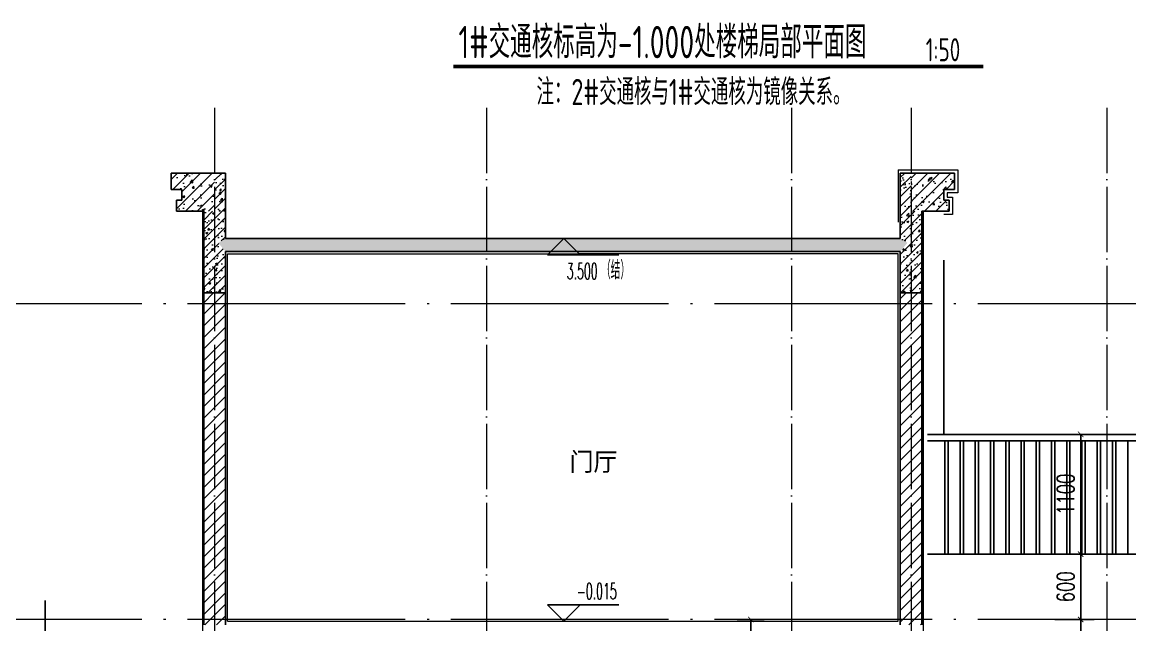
# Model space of a CAD drawing. Extents: x -812054 to 22247, y -644080 to 1003627.
# Drawn here: x -141389 to -131211, y -148053 to -142516 of the extents above; entities that cross this region are included whole.
import ezdxf

# ---------------------------------------------------------------- set-up
doc = ezdxf.new("R2010")
doc.units = 0
doc.header["$LTSCALE"] = 1000
doc.linetypes.add('DOTE', pattern=[2.42, 2, -0.2, 0.02, -0.2])
doc.layers.get('0').update_dxf_attribs({"linetype": 'CONTINUOUS'})
doc.layers.get('DEFPOINTS').update_dxf_attribs({"linetype": 'CONTINUOUS'})
for name, color, linetype in [('DIM_ELEV', 3, 'CONTINUOUS'), ('DIM_SYMB', 3, 'CONTINUOUS'), ('PUB_TEXT', 2, 'CONTINUOUS'), ('Stair-栏杆', 142, 'CONTINUOUS'), ('WALL', 5, 'CONTINUOUS'), ('尺寸标注', 86, 'CONTINUOUS'), ('看线', 251, 'CONTINUOUS')]:
    doc.layers.add(name, color=color, linetype=linetype)
for name, color, linetype, lineweight in [('DOTE', 19, 'DOTE', 9), ('PUB_HATCH', 8, 'CONTINUOUS', 9), ('内粉刷', 37, 'CONTINUOUS', 9)]:
    doc.layers.add(name, color=color, linetype=linetype, lineweight=lineweight)
doc.styles.add('_TCH_DIM', font='SIMPLEX.shx', dxfattribs={"width": 0.7, "bigfont": 'GBCBIG.shx'})
doc.styles.add('_TCH_DIM_T3', font='SIMPLEX', dxfattribs={"width": 0.705882, "bigfont": 'GBCBIG'})
doc.styles.add('TSSD_REIN', font='tssdeng.shx', dxfattribs={"width": 0.7, "height": 300, "bigfont": 'tssdchn.shx'})
doc.dimstyles.new('_TCH_ARCH&&50', dxfattribs={"dimtxt": 157.5, "dimasz": 50, "dimexe": 125, "dimexo": 150, "dimgap": 58.75, "dimtad": 1, "dimdec": 0, "dimzin": 0, "dimdsep": 46, "dimtxsty": '_TCH_DIM_T3', "dimblk": 'ARCHTICK', "dimcen": 0.09, "dimclrt": 7, "dimazin": 0, "dimtfac": 1, "dimtdec": 0, "dimtix": 1, "dimtmove": 2, "dimatfit": 3, "dimldrblk": 'ARCHTICK', "dimfxl": 1, "dimtolj": 1, "dimtzin": 0, "dimarcsym": 0})
pattern_1 = [(45, (-547608.875, -111640.08), (-53.03303, 53.03303), [])]
pattern_2 = [(45, (-547608.875, -111693.935), (-53.033009, 53.033009), []), (50, (-547608.87, -111693.93), (215.178055, -18.82564), [22.5, -247.5]), (355, (-547608.87, -111693.93), (-41.6254, 225.65764), [18, -198]), (100.4514, (-547590.94, -111695.5), (173.55281, 206.83186), [19.12206, -210.34263]), (46.1842, (-547608.87, -111633.93), (320.17231, -49.6557), [33.75, -371.25]), (96.6356, (-547582.2, -111638.07), (280.3988, 292.23536), [28.68309, -315.5139]), (351.1842, (-547608.87, -111633.93), (280.39858, 292.23558), [27, -297]), (21, (-547578.87, -111648.93), (179.072116, -120.78567), [22.5, -247.5]), (326, (-547578.87, -111648.93), (72.9946, 217.54501), [18, -198]), (71.4514, (-547563.95, -111659), (252.06679, 96.75915), [19.12206, -210.34263]), (37.5, (-547608.875, -111693.935), (3.647957, 99.868156), [0, -195.6, 0, -201, 0, -198.75]), (7.5, (-547608.87, -111693.93), (78.92086, 118.323514), [0, -114.6, 0, -191.1, 0, -75.75]), (327.5, (-547675.775, -111693.935), (160.146731, -6.766462), [0, -75, 0, -234, 0, -310.5]), (317.5, (-547705.77, -111693.93), (174.95585, 30.031495), [0, -97.5, 0, -155.4, 0, -220.5])]
pattern_3 = [(45, (-547608.875, -111693.935), (-44.194174, 44.194174), []), (50, (-547608.87, -111693.93), (179.315046, -15.688034), [18.75, -206.25]), (355, (-547608.87, -111693.93), (-34.68783, 188.04803), [15, -165]), (100.4514, (-547593.93, -111695.24), (144.627345, 172.359886), [15.93505, -175.28553]), (46.1842, (-547608.87, -111643.93), (266.81026, -41.37975), [28.125, -309.375]), (96.6356, (-547586.64, -111647.38), (233.66568, 243.52947), [23.90257, -262.92825]), (351.1842, (-547608.87, -111643.93), (233.66549, 243.52965), [22.5, -247.5]), (21, (-547583.87, -111656.43), (149.226763, -100.654723), [18.75, -206.25]), (326, (-547583.87, -111656.43), (60.82883, 181.28751), [15, -165]), (71.4514, (-547571.44, -111664.82), (210.05566, 80.632624), [15.93505, -175.28553]), (37.5, (-547608.875, -111693.935), (3.039964, 83.223463), [0, -163, 0, -167.5, 0, -165.625]), (7.5, (-547608.875, -111693.935), (65.767384, 98.602928), [0, -95.5, 0, -159.25, 0, -63.125]), (327.5, (-547664.625, -111693.935), (133.455609, -5.638718), [0, -62.5, 0, -195, 0, -258.75]), (317.5, (-547689.62, -111693.93), (145.796542, 25.026246), [0, -81.25, 0, -129.5, 0, -183.75])]

# ---------------------------------------------------------------- blocks, each defined once
blk = doc.blocks.new('_ArchTick')
at = {"color": 0, "linetype": 'ByBlock', "const_width": 0.15}
blk.add_lwpolyline([(-0.5, -0.5), (0.5, 0.5)], dxfattribs=at)
blk = doc.blocks.new('*D1076')
at = {"layer": 'DEFPOINTS', "color": 0, "transparency": 16777216}
for p in [(-132049, -146303), (-131663, -146303), (-132049, -147403)]:
    blk.add_point(p, dxfattribs=at)
at = {"layer": '尺寸标注', "color": 0, "lineweight": -2, "transparency": 16777216}
for p, q in [((-131899, -146303), (-131538, -146303)), ((-131663, -147403), (-131663, -146303)), ((-131899, -147403), (-131538, -147403))]:
    blk.add_line(p, q, dxfattribs=at)
at = {"layer": '尺寸标注', "color": 0, "lineweight": -2, "transparency": 16777216, "xscale": 50, "yscale": 50, "zscale": 50}
for p, rotation in [((-131663, -146303), 90), ((-131663, -147403), 270)]:
    blk.add_blockref('_ArchTick', p, dxfattribs=dict(at, rotation=rotation))
at = {"layer": '尺寸标注', "color": 7, "transparency": 16777216, "insert": (-131801, -146853), "char_height": 157.5, "attachment_point": 5, "rotation": 90, "style": '_TCH_DIM_T3'}
blk.add_mtext('\\A1;1100', dxfattribs=at)
blk = doc.blocks.new('*D1077')
at = {"layer": 'DEFPOINTS', "color": 0, "transparency": 16777216}
for p in [(-132049, -147403), (-131663, -147403), (-132049, -148003)]:
    blk.add_point(p, dxfattribs=at)
at = {"layer": '尺寸标注', "color": 0, "lineweight": -2, "transparency": 16777216}
for p, q in [((-131899, -147403), (-131538, -147403)), ((-131663, -148003), (-131663, -147403)), ((-131899, -148003), (-131538, -148003))]:
    blk.add_line(p, q, dxfattribs=at)
at = {"layer": '尺寸标注', "color": 0, "lineweight": -2, "transparency": 16777216, "xscale": 50, "yscale": 50, "zscale": 50}
for p, rotation in [((-131663, -147403), 90), ((-131663, -148003), 270)]:
    blk.add_blockref('_ArchTick', p, dxfattribs=dict(at, rotation=rotation))
at = {"layer": '尺寸标注', "color": 7, "transparency": 16777216, "insert": (-131801, -147703), "char_height": 157.5, "attachment_point": 5, "rotation": 90, "style": '_TCH_DIM_T3'}
blk.add_mtext('\\A1;600', dxfattribs=at)
blk = doc.blocks.new('*D1105')
at = {"layer": 'DEFPOINTS', "color": 0, "transparency": 16777216}
for p in [(-132049, -148003), (-131663, -148003), (-132049, -151153)]:
    blk.add_point(p, dxfattribs=at)
at = {"layer": '尺寸标注', "color": 0, "lineweight": -2, "transparency": 16777216}
for p, q in [((-131899, -148003), (-131538, -148003)), ((-131663, -151153), (-131663, -148003)), ((-131899, -151153), (-131538, -151153))]:
    blk.add_line(p, q, dxfattribs=at)
at = {"layer": '尺寸标注', "color": 0, "lineweight": -2, "transparency": 16777216, "xscale": 50, "yscale": 50, "zscale": 50}
for p, rotation in [((-131663, -148003), 90), ((-131663, -151153), 270)]:
    blk.add_blockref('_ArchTick', p, dxfattribs=dict(at, rotation=rotation))
at = {"layer": '尺寸标注', "color": 7, "transparency": 16777216, "insert": (-131801, -148868), "char_height": 157.5, "attachment_point": 5, "rotation": 90, "style": '_TCH_DIM_T3'}
blk.add_mtext('\\A1;175X18=3150', dxfattribs=at)
blk = doc.blocks.new('*D1107')
at = {"layer": 'DEFPOINTS', "color": 0, "transparency": 16777216}
for p in [(-134694, -148003), (-134421, -148003), (-134421, -149023)]:
    blk.add_point(p, dxfattribs=at)
at = {"layer": '尺寸标注', "color": 0, "lineweight": -2, "transparency": 16777216}
for p, q in [((-134571, -148003), (-134819, -148003)), ((-134694, -149023), (-134694, -148003)), ((-134571, -149023), (-134819, -149023))]:
    blk.add_line(p, q, dxfattribs=at)
at = {"layer": '尺寸标注', "color": 0, "lineweight": -2, "transparency": 16777216, "xscale": 50, "yscale": 50, "zscale": 50}
for p, rotation in [((-134694, -148003), 90), ((-134694, -149023), 270)]:
    blk.add_blockref('_ArchTick', p, dxfattribs=dict(at, rotation=rotation))
at = {"layer": '尺寸标注', "color": 7, "transparency": 16777216, "insert": (-134832, -148513), "char_height": 157.5, "attachment_point": 5, "rotation": 90, "style": '_TCH_DIM_T3'}
blk.add_mtext('\\A1;1020', dxfattribs=at)

msp = doc.modelspace()

# ---------------------------------------------------------------- hatches: boundary and pattern name
at = {"layer": 'PUB_HATCH'}
h = msp.add_hatch(dxfattribs=at)
h.set_pattern_fill('钢筋混凝土', color=256, scale=30, style=0)
h.set_pattern_definition(pattern_2)
h.paths.add_polyline_path([(-140021.16, -143902.67), (-140021.17, -144052.67), (-139921.13, -144052.67), (-139921.13, -144152.68), (-139971.14, -144152.68), (-139971.14, -144252.68), (-139621.12, -144252.69), (-139621.13, -143902.68)])
h = msp.add_hatch(dxfattribs=at)
h.set_pattern_fill('钢筋混凝土', color=256, scale=25, style=0)
h.set_pattern_definition(pattern_3)
h.paths.add_polyline_path([(-139621.13, -143902.68), (-139621.12, -144252.69), (-139721.11, -144252.68), (-139721.1, -144502.73), (-139587.76, -144542.73), (-139521.1, -144502.73), (-139521.13, -143902.68)])
h = msp.add_hatch(dxfattribs=at)
h.set_pattern_fill('钢筋混凝土', color=256, scale=25, style=0)
h.set_pattern_definition(pattern_3)
h.paths.add_polyline_path([(-133121.16, -144252.68), (-133221.15, -144252.69), (-133221.14, -143902.68), (-133321.14, -143902.68), (-133321.17, -144502.73), (-133254.5, -144542.73), (-133121.17, -144502.73)])
h = msp.add_hatch(dxfattribs=at)
h.set_pattern_fill('钢筋混凝土', color=256, scale=30, style=0)
h.set_pattern_definition(pattern_2)
h.paths.add_polyline_path([(-132821.11, -143902.67), (-133221.14, -143902.68), (-133221.15, -144252.69), (-132871.13, -144252.68), (-132871.14, -144152.68), (-132921.14, -144152.68), (-132921.15, -144052.67), (-132821.11, -144052.67)])
h = msp.add_hatch(dxfattribs=at)
h.set_pattern_fill('钢筋混凝土', color=256, scale=25, style=0)
h.set_pattern_definition(pattern_3)
h.paths.add_polyline_path([(-139587.76, -144542.73), (-139721.09, -144502.73), (-139721.09, -145002.73), (-139521.09, -145002.72), (-139521.09, -144622.73)])
h = msp.add_hatch(dxfattribs=at)
h.set_pattern_fill('钢筋混凝土', color=256, scale=30, style=0)
h.set_pattern_definition(pattern_2)
h.paths.add_polyline_path([(-139587.76, -144542.73), (-139521.09, -144622.73), (-133321.17, -144622.73), (-133254.5, -144542.73), (-133321.17, -144502.73), (-139521.1, -144502.73)])
h = msp.add_hatch(dxfattribs=at)
h.set_pattern_fill('钢筋混凝土', color=256, scale=25, style=0)
h.set_pattern_definition(pattern_3)
h.paths.add_polyline_path([(-133254.5, -144542.73), (-133321.17, -144622.73), (-133321.19, -145002.72), (-133121.19, -145002.73), (-133121.17, -144502.73)])
h = msp.add_hatch(dxfattribs=at)
h.set_pattern_fill('普通砖', color=256, scale=30, style=0)
h.set_pattern_definition(pattern_1)
h.paths.add_polyline_path([(-139521.11, -145002.73), (-139721.11, -145002.73), (-139721.12, -148052.52), (-139521.12, -148052.52)])
h = msp.add_hatch(dxfattribs=at)
h.set_pattern_fill('普通砖', color=256, scale=30, style=0)
h.set_pattern_definition(pattern_1)
h.paths.add_polyline_path([(-133121.19, -145002.73), (-133321.19, -145002.73), (-133321.18, -148052.52), (-133121.18, -148052.52)])

# ---------------------------------------------------------------- linework, layer by layer
at = {"layer": 'DIM_ELEV', "color": 3}
for p, q in [((-136411.51, -144502.73), (-136561.51, -144652.73)), ((-136411.51, -144502.73), (-136261.51, -144652.73)), ((-136561.51, -144652.73), (-135905.51, -144652.73))]:
    msp.add_line(p, q, dxfattribs=at)
at = {"layer": 'DIM_ELEV', "color": 6}
for p, q in [((-136411.52, -148017.72), (-136561.52, -147867.72)), ((-136561.52, -147867.72), (-135905.52, -147867.72)), ((-136411.52, -148017.72), (-136261.52, -147867.72))]:
    msp.add_line(p, q, dxfattribs=at)
at = {"layer": 'DIM_SYMB', "const_width": 35}
msp.add_lwpolyline([(-137427.24, -142923.85), (-132556.46, -142923.85)], dxfattribs=at)
at = {"layer": 'DIM_SYMB'}
msp.add_lwpolyline([(-141177.72, -147828.38), (-141177.72, -150668.67), (-141072.72, -150706.89), (-141282.72, -150743.92), (-141177.72, -150781.17), (-141177.72, -153621.47)], dxfattribs=at)
at = {"layer": 'DOTE', "linetype": 'DOTE', "ltscale": 0.3}
for p, q in [((-139621.12, -143302.69), (-139621.12, -153716.82)), ((-137121.12, -143302.69), (-137121.12, -153716.24)), ((-134321.18, -143302.69), (-134321.18, -153716.82)), ((-133221.18, -143302.69), (-133221.18, -153716.82)), ((-131421.18, -143302.69), (-131421.18, -153716.82))]:
    msp.add_line(p, q, dxfattribs=at)
at = {"layer": 'DOTE', "linetype": 'DOTE'}
for p, q in [((-125768.93, -145102.73), (-141495.72, -145102.73)), ((-125768.93, -148002.73), (-141495.72, -148002.73))]:
    msp.add_line(p, q, dxfattribs=at)
at = {"layer": 'PUB_HATCH', "color": 215, "true_color": 0xa953a0}
for points in [[(-139730.75, -144252.68), (-139731.12, -144712.68), (-139731.12, -144712.69), (-139731.12, -148152.69)], [(-133111.53, -144252.68), (-133111.15, -144712.68), (-133111.15, -144712.69), (-133111.2, -148603.06)]]:
    msp.add_lwpolyline(points, dxfattribs=at)
at = {"layer": 'Stair-栏杆'}
for p, q in [((-128401.18, -146302.73), (-133071.16, -146302.73)), ((-128401.18, -146362.73), (-133071.16, -146362.73))]:
    msp.add_line(p, q, dxfattribs=at)
for points in [[(-132911.18, -146362.73), (-132911.18, -147402.73)], [(-132881.18, -147402.73), (-132881.18, -146362.73)], [(-132771.18, -146362.73), (-132771.18, -147402.73)], [(-132741.18, -147402.73), (-132741.18, -146362.73)], [(-132631.18, -146362.73), (-132631.18, -147402.73)], [(-132601.18, -147402.73), (-132601.18, -146362.73)], [(-132491.18, -146362.73), (-132491.18, -147402.73)], [(-132461.18, -147402.73), (-132461.18, -146362.73)], [(-132351.18, -146362.73), (-132351.18, -147402.73)], [(-132321.18, -147402.73), (-132321.18, -146362.73)], [(-132211.18, -146362.73), (-132211.18, -147402.73)], [(-132181.18, -147402.73), (-132181.18, -146362.73)], [(-132071.18, -146362.73), (-132071.18, -147402.73)], [(-132041.18, -147402.73), (-132041.18, -146362.73)], [(-131931.18, -146362.73), (-131931.18, -147402.73)], [(-131901.18, -147402.73), (-131901.18, -146362.73)], [(-131791.18, -146362.73), (-131791.18, -147402.73)], [(-131761.18, -147402.73), (-131761.18, -146362.73)], [(-131651.18, -146362.73), (-131651.18, -147402.73)], [(-131621.18, -147402.73), (-131621.18, -146362.73)], [(-131511.18, -146362.73), (-131511.18, -147402.73)], [(-131481.18, -147402.73), (-131481.18, -146362.73)], [(-131371.18, -146362.73), (-131371.18, -147402.73)], [(-131341.18, -147402.73), (-131341.18, -146362.73)], [(-131231.18, -146362.73), (-131231.18, -147402.73)]]:
    msp.add_lwpolyline(points, dxfattribs=at)
at = {"layer": 'WALL'}
for p, q in [((-140021.16, -143902.67), (-140021.17, -144052.67)), ((-139621.13, -143902.68), (-140021.16, -143902.67)), ((-139521.13, -143902.68), (-139621.13, -143902.68)), ((-139521.13, -143902.68), (-139521.1, -144502.73)), ((-133321.14, -143902.68), (-133321.17, -144502.73)), ((-133221.14, -143902.68), (-133321.14, -143902.68)), ((-132821.11, -143902.67), (-133221.14, -143902.68)), ((-132821.11, -144052.67), (-132821.11, -143902.67)), ((-140021.17, -144052.67), (-139921.13, -144052.67)), ((-139921.13, -144052.67), (-139921.13, -144152.68)), ((-132921.14, -144152.68), (-132921.15, -144052.67)), ((-132921.15, -144052.67), (-132821.11, -144052.67)), ((-139921.13, -144152.68), (-139971.14, -144152.68)), ((-139971.14, -144152.68), (-139971.14, -144252.68)), ((-132871.14, -144152.68), (-132921.14, -144152.68)), ((-132871.13, -144252.68), (-132871.14, -144152.68)), ((-139971.14, -144252.68), (-139721.11, -144252.68)), ((-139721.11, -144252.68), (-139721.1, -144502.73)), ((-133121.16, -144252.68), (-133121.17, -144502.73)), ((-133121.16, -144252.68), (-132871.13, -144252.68)), ((-139721.09, -144502.73), (-139721.09, -145002.73)), ((-139521.1, -144502.73), (-133321.17, -144502.73)), ((-133121.17, -144502.73), (-133121.19, -145002.73)), ((-139521.09, -144622.73), (-133321.17, -144622.73)), ((-139521.09, -144622.73), (-139521.09, -145002.72)), ((-133321.17, -144622.73), (-133321.19, -145002.72)), ((-139721.11, -145002.73), (-139721.12, -148052.52)), ((-139721.09, -145002.73), (-139721.11, -145002.73)), ((-139521.09, -145002.72), (-139721.09, -145002.73)), ((-139521.11, -145002.73), (-139521.12, -148052.52)), ((-133121.19, -145002.73), (-133321.19, -145002.72)), ((-133321.19, -145002.73), (-133321.18, -148052.52)), ((-133121.19, -145002.73), (-133121.18, -148052.52))]:
    msp.add_line(p, q, dxfattribs=at)
at = {"layer": '内粉刷'}
for p, q in [((-133341.14, -143872.69), (-133341.14, -144352.72)), ((-139501.11, -148017.74), (-133341.19, -148017.73))]:
    msp.add_line(p, q, dxfattribs=at)
for points in [[(-133341.16, -143872.69), (-132791.14, -143872.67), (-132791.1, -144082.67), (-132891.15, -144082.67), (-132891.15, -144122.67), (-132841.13, -144122.67), (-132841.13, -144282.67), (-132920.7, -144282.68)], [(-139501.11, -148017.74), (-139501.12, -144642.73), (-136271.18, -144642.73)], [(-133341.19, -148017.73), (-133341.19, -144642.73), (-136271.18, -144642.73)]]:
    msp.add_lwpolyline(points, dxfattribs=at)
at = {"layer": '看线', "color": 252}
msp.add_line((-132921.13, -144702.69), (-132921.13, -146302.73), dxfattribs=at)
at = {"layer": '看线', "color": 32}
msp.add_line((-128401.18, -147402.73), (-133071.16, -147402.51), dxfattribs=at)

# ---------------------------------------------------------------- texts
at = {"layer": 'DIM_ELEV', "color": 7, "style": '_TCH_DIM'}
for s, height, width, p in [('3.500', 148.75, 0.494118, (-136384.62, -144877.78)), ('（结）', 168.794, 0.7, (-136069.62, -144877.78))]:
    msp.add_text(s, height=height, dxfattribs=dict(at, width=width)).set_placement(p)
at = {"layer": 'PUB_TEXT', "style": 'TSSD_REIN', "width": 0.7}
for s, height, p in [('1#交通核标高为-1.000处楼梯局部平面图', 297.5, (-137380.8, -142847.49)), ('1:50', 212.5, (-133086.92, -142875.51))]:
    msp.add_text(s, height=height, dxfattribs=at).set_placement(p)
at = {"layer": 'PUB_TEXT', "color": 1, "style": 'TSSD_REIN', "width": 0.7}
msp.add_text('注：2#交通核与1#交通核为镜像关系。', height=241.1348, dxfattribs=at).set_placement((-136662.84, -143278.09))
at = {"layer": 'PUB_TEXT'}
msp.add_text('门厅', height=168.794, dxfattribs=at).set_placement((-136359.33, -146638.38))
at = {"layer": 'PUB_TEXT', "color": 6, "style": '_TCH_DIM', "width": 0.494118}
msp.add_text('-0.015', height=148.75, dxfattribs=at).set_placement((-136291.52, -147817.67))

# ---------------------------------------------------------------- dimensions: what is measured, and where the dimension line sits
at = {"layer": '尺寸标注', "color": 106}
for p1, p2, distance, picture, middle in [((-132049.24, -147402.74), (-132049.24, -146302.73), -385.85, '*D1076', (-131800.89, -146852.73)), ((-132049.24, -148002.73), (-132049.24, -147402.74), -385.85, '*D1077', (-131800.89, -147702.73)), ((-134421.18, -149022.73), (-134421.18, -148002.73), 273.03, '*D1107', (-134831.72, -148512.73))]:
    dim = msp.add_aligned_dim(p1=p1, p2=p2, distance=distance, dimstyle='_TCH_ARCH&&50', dxfattribs=at)
    dim.commit()
    dim.dimension.update_dxf_attribs({"geometry": picture, "text_midpoint": middle})
dim = msp.add_linear_dim(base=(-131663.39, -148002.73), p1=(-132049.24, -151152.73), p2=(-132049.24, -148002.73), angle=90, text='175X18=3150', dimstyle='_TCH_ARCH&&50', dxfattribs=at)
dim.commit()
dim.dimension.update_dxf_attribs({"geometry": '*D1105', "text_midpoint": (-131800.89, -148868.47), "dimtype": 161})

doc.saveas('drawing.dxf')
